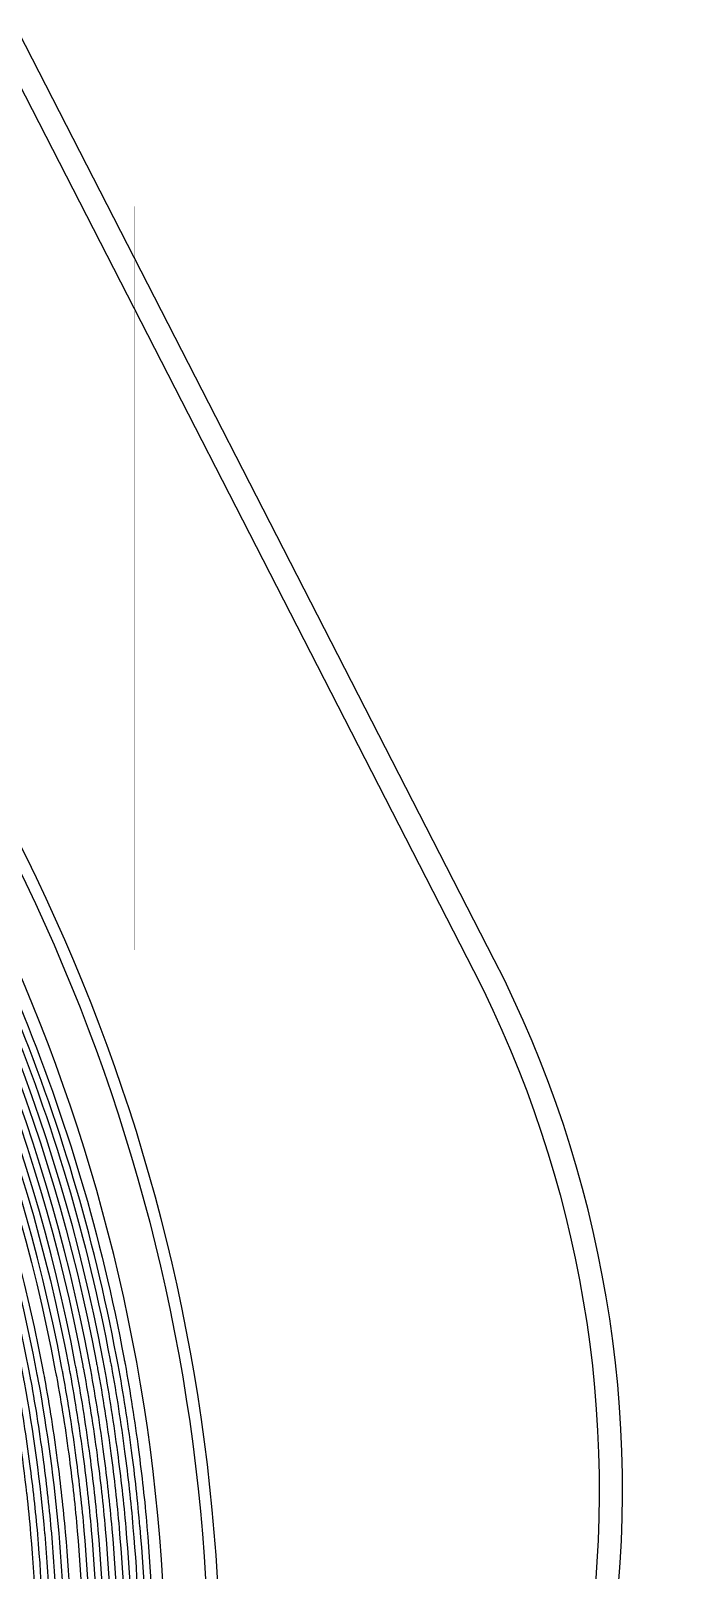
# Model space of a CAD drawing. Extents: x 150 to 463, y 50 to 272.
# Drawn here: x 199.94 to 205.48, y 87.5 to 100.74 of the extents above; entities that cross this region are included whole.
import ezdxf

# ---------------------------------------------------------------- set-up
doc = ezdxf.new("R2010")
doc.units = 0
for name, color, linetype in [('bak_bak_btr2-bcq4636', 9, 'Continuous'), ('bak_outline', 8, 'Continuous'), ('quyukuang', 6, 'Continuous')]:
    doc.layers.add(name, color=color, linetype=linetype)

msp = doc.modelspace()

# ---------------------------------------------------------------- linework, layer by layer
at = {"layer": 'bak_bak_btr2-bcq4636'}
for points in [[(205.283, 158.278), (198.163, 107.621, 0.154619), (199.189, 101.546), (203.748, 92.658, -0.154608), (204.733, 86.822), (202.62, 71.792, -0.13447), (202.607, 71.761, -0.128609), (202.613, 71.736), (202.405, 70.262, -0.098311)], [(197.742, 152.965), (191.301, 107.134, 0.134255), (191.907, 102.406, 0.056144), (192.851, 100.783), (197.347, 94.816, -0.00458), (197.499, 94.591, -0.105411), (199.763, 89.109, -0.001527), (199.764, 89.101, -0.014931), (199.765, 89.1, -0.046989), (199.766, 89.094, -0.016571), (199.904, 88.162, -0.032609), (199.905, 88.159, -0.006491), (199.939, 87.814, -0.03727), (199.939, 87.809, -0.046758), (199.928, 85.225, -0.004313), (199.905, 84.971, -0.009747), (199.905, 84.97, -0.01088), (199.904, 84.958), (198.115, 72.232, 0.19144), (198.281, 71.548, -0.165225), (198.467, 70.924, 0.020124), (198.471, 70.904, 0.083284), (198.507, 70.836)], [(197.861, 152.95), (191.42, 107.118, 0.134232), (192.018, 102.453, 0.056086), (192.947, 100.855), (197.445, 94.886, -0.004603), (197.599, 94.658, -0.104852), (199.875, 89.161, -0.003118), (199.88, 89.133, -0.019147), (199.881, 89.131, -0.004178), (199.883, 89.121, -0.018055), (199.884, 89.119, -0.022914), (200.059, 87.818, -0.029062), (200.06, 87.814, -0.046635), (200.047, 85.215, -0.004322), (200.025, 84.957, -0.011104), (200.022, 84.94), (198.265, 72.44, 0.10431), (198.311, 71.765, 0.083248), (198.385, 71.609, -0.075067), (198.535, 71.306, -0.1227), (198.541, 71.294, 0.275611), (198.708, 71.127, -2.437979), (198.569, 70.993)], [(198.9, 71.192, 0.044852), (198.682, 71.543), (198.549, 71.72, -0.198916), (198.339, 72.533), (200.084, 84.951, 0.004321), (200.107, 85.21, 0.046623), (200.12, 87.82, 0.011372), (200.052, 88.432, 0.012287), (199.943, 89.131, -0.014444), (199.942, 89.132, 0.004341), (199.94, 89.143, -0.018317), (199.939, 89.145, 0.002917), (199.934, 89.172, -0.010956), (199.934, 89.173, 0.000596), (199.928, 89.202, 0.10432), (197.648, 94.692, 0.004625), (197.493, 94.922), (192.995, 100.891, -0.05606), (192.073, 102.477, -0.134208), (191.479, 107.11), (197.92, 152.941, -0.035429)], [(198.119, 152.761), (191.698, 107.079, 0.13416), (192.277, 102.564, 0.014464), (192.475, 102.147, 0.041475), (193.172, 101.023), (197.673, 95.051, -0.004661), (197.832, 94.816, -0.104763), (200.151, 89.216, -0.00239), (200.156, 89.192, -0.004453), (200.159, 89.176, -0.013614), (200.16, 89.174, -0.018217), (200.161, 89.17, -0.012293), (200.272, 88.46, -0.011361), (200.34, 87.839, -0.013759), (200.34, 87.837, -0.046544), (200.328, 85.19, -0.004327), (200.304, 84.927, -0.010945), (200.3, 84.898), (198.591, 72.734, 0.090329), (198.614, 72.176, 0.100427), (198.736, 71.902, -0.039649), (199.164, 71.191, -0.15237)], [(198.237, 152.744), (191.817, 107.063, 0.134126), (192.387, 102.611, 0.014426), (192.582, 102.202, 0.041467), (193.269, 101.095), (197.77, 95.121, -0.004697), (197.932, 94.883, -0.104728), (200.269, 89.239, -0.002131), (200.274, 89.217, -0.00426), (200.277, 89.2, -0.031552), (200.278, 89.196, -0.02822), (200.278, 89.193, -0.012317), (200.391, 88.476, -0.011371), (200.46, 87.849, -0.024621), (200.46, 87.846, -0.010837), (200.46, 87.845, -0.046485), (200.448, 85.179, -0.004329)], [(198.356, 152.727), (191.936, 107.046, 0.134094), (192.497, 102.659, 0.01439), (192.689, 102.256, 0.04144), (193.365, 101.167), (197.868, 95.192, -0.004721), (198.031, 94.95, -0.104688), (200.387, 89.262, -0.00191), (200.391, 89.242, -0.004339), (200.395, 89.223, -0.037778), (200.396, 89.218, -0.029826), (200.396, 89.215, -0.012319), (200.51, 88.492, -0.011398), (200.58, 87.857, -0.028248), (200.58, 87.854, -0.009778), (200.58, 87.853, -0.046433), (200.567, 85.168, -0.004319)], [(198.474, 152.702), (192.055, 107.03, 0.134064), (192.608, 102.706, 0.014338), (192.796, 102.311, 0.041432), (193.461, 101.239), (197.965, 95.262, -0.004742), (198.131, 95.017, -0.104649), (200.504, 89.285, -0.001675), (200.508, 89.267, -0.004592), (200.513, 89.245, -0.012219), (200.513, 89.244), (200.515, 89.235, -0.012308), (200.629, 88.507, -0.011429), (200.7, 87.866, -0.037007), (200.7, 87.861, -0.04637), (200.687, 85.158, -0.004335)], [(198.591, 152.675), (192.173, 107.013, 0.134032), (192.718, 102.753, 0.014292), (192.903, 102.366, 0.04143), (193.557, 101.311), (198.062, 95.332, -0.004769), (198.23, 95.084, -0.104608), (200.622, 89.309, -0.00148), (200.625, 89.292, -0.004852), (200.631, 89.267, -0.014557), (200.631, 89.265), (200.633, 89.256, -0.012285), (200.747, 88.523, -0.011482), (200.819, 87.873, -0.039047), (200.819, 87.869, -0.046298), (200.806, 85.147, -0.004326)], [(200.246, 71.328, -0.015992), (199.925, 71.922, -0.025026), (199.872, 72.042, 0.017246), (199.805, 72.203, -0.030578), (199.803, 72.206, 0.030031), (199.659, 72.474, -0.02759), (199.643, 72.503, 0.052143), (199.618, 72.544), (199.529, 72.662, -0.198623), (199.268, 73.672), (200.841, 84.87, 0.004339), (200.866, 85.142, 0.046217), (200.88, 87.87, -0.026242), (200.88, 87.873, -0.017244), (200.879, 87.875, 0.011543), (200.807, 88.531, 0.012286), (200.692, 89.267), (200.677, 89.341, 0.104246), (198.28, 95.118, 0.004783), (198.111, 95.368), (193.605, 101.347, -0.05572), (192.774, 102.777, -0.134001), (192.233, 107.005), (198.65, 152.667, -0.034201)], [(198.709, 152.658), (192.292, 106.997, 0.133995), (192.829, 102.801, 0.014253), (193.01, 102.421, 0.041404), (193.654, 101.383), (198.16, 95.402, -0.004787), (198.33, 95.151, -0.10481), (200.743, 89.318, -0.005098), (200.749, 89.288, -0.021239), (200.75, 89.286), (200.751, 89.276, -0.012255), (200.866, 88.539, -0.011538), (200.939, 87.88, -0.026208), (200.939, 87.877, -0.017047), (200.939, 87.875, -0.046216), (200.926, 85.136, -0.004341)], [(200.501, 71.314), (199.725, 72.88, -0.151227), (199.518, 74.158), (200.95, 84.346, 0.198928), (197.972, 95.864), (193.515, 101.78, -0.03577), (193.001, 102.574, -0.013601), (192.996, 102.583, -0.009014), (192.885, 102.822, -0.006735), (192.883, 102.826, -0.133908), (192.352, 106.988), (192.437, 107.583, -0.001412), (192.447, 107.618), (198.77, 152.607, -0.034514)], [(199.134, 152.555), (192.804, 107.527, 0.001439), (192.794, 107.494), (192.716, 106.937, 0.133836), (193.223, 102.969, 0.008802), (193.326, 102.747, 0.035587), (193.809, 102.001), (198.266, 96.086, -0.198928), (201.314, 84.295), (199.882, 74.107, 0.151227), (200.055, 73.043), (200.97, 71.199, -0.039218)], [(201.06, 71.249), (200.675, 72.025, -0.013526), (200.675, 72.026, -0.017036), (200.673, 72.03), (200.147, 73.089, -0.151222), (199.984, 74.092), (201.417, 84.286, 0.198848), (198.348, 96.148), (193.891, 102.063, -0.035481), (193.417, 102.795, -0.008661), (193.318, 103.01, -0.133793), (192.818, 106.923), (192.895, 107.472, -0.001166), (192.903, 107.498, 0.036711), (192.912, 107.539), (198.471, 147.096)], [(198.569, 70.993, 0.098125), (198.536, 71.075, -0.165934), (198.532, 71.093, -0.040463), (198.505, 71.183, 0.100728), (198.336, 71.575, -0.083237), (198.253, 71.749, -0.104288), (198.206, 72.448), (199.965, 84.964, 0.004321), (199.988, 85.22, 0.046645), (200, 87.809, -0.029284), (200, 87.813, 0.011312), (199.933, 88.416, 0.012267), (199.825, 89.108, 0.003615), (199.823, 89.115, -0.033176), (199.822, 89.119, -0.02134), (199.822, 89.121, 0.003145), (199.816, 89.149, -0.011463), (199.816, 89.15, 0.000617), (199.81, 89.18, 0.104329), (197.549, 94.625, 0.004598), (197.396, 94.852), (192.899, 100.819, -0.056117), (191.962, 102.43, -0.13424), (191.36, 107.126)], [(191.538, 107.101, 0.134201), (192.128, 102.5, 0.056031), (193.043, 100.927), (197.542, 94.956, -0.004632), (197.698, 94.725, -0.104817), (199.993, 89.184, -0.00284), (199.998, 89.157, -0.010967), (199.998, 89.156, -0.00399), (200.001, 89.145, -0.021824), (200.001, 89.143, -0.015367), (200.002, 89.141, -0.023036), (200.18, 87.822, -0.046557), (200.167, 85.204, -0.004325), (200.144, 84.944, -0.010968), (200.141, 84.923), (198.398, 72.525, 0.198916), (198.597, 71.756), (198.73, 71.579, -0.044852), (198.954, 71.219)], [(199.019, 70.759, 0.100963), (199.077, 70.877), (199.096, 71.011, 0.152523), (199.073, 71.145, 0.039663), (198.653, 71.843, -0.100359), (198.515, 72.154, -0.090314), (198.49, 72.748), (200.204, 84.939, 0.004324), (200.227, 85.199, 0.0466), (200.239, 87.83, 0.011367), (200.171, 88.447, 0.01229), (200.061, 89.152, -0.010454), (200.06, 89.154, -0.014632), (200.06, 89.157, 0.004749), (200.057, 89.171, 0.002489), (200.052, 89.195, -0.010218), (200.051, 89.197, 0.000572), (200.046, 89.225, 0.104299), (197.748, 94.759, 0.004651), (197.59, 94.992), (193.091, 100.963, -0.041484), (192.384, 102.101, -0.014511), (192.183, 102.525, -0.134175), (191.598, 107.093)], [(200.388, 85.185, 0.046486), (200.4, 87.84, -0.024698), (200.4, 87.842, -0.01129), (200.4, 87.843, 0.011374), (200.331, 88.468, 0.012316), (200.219, 89.182, -0.027019), (200.219, 89.186, -0.023801), (200.218, 89.188, 0.004401), (200.215, 89.204, 0.00218), (200.21, 89.226, -0.012891), (200.21, 89.228, 0.000548), (200.205, 89.254, 0.104279), (197.882, 94.849, 0.004691), (197.721, 95.087), (193.221, 101.06, -0.041469), (192.528, 102.175, -0.014459), (192.332, 102.588, -0.13413), (191.758, 107.071)], [(200.507, 85.174, 0.046436), (200.52, 87.848, -0.028535), (200.52, 87.851, -0.00992), (200.52, 87.852, 0.011402), (200.45, 88.484, 0.012317), (200.337, 89.204, -0.033949), (200.337, 89.208, -0.026256), (200.336, 89.211, 0.004362), (200.332, 89.229, 0.001945), (200.328, 89.249, -0.014138), (200.328, 89.251, 0.000523), (200.323, 89.275, 0.104274), (197.981, 94.916, 0.004716), (197.819, 95.157), (193.317, 101.131, -0.041454), (192.635, 102.229, -0.01441), (192.442, 102.635, -0.134104), (191.877, 107.054)], [(199.947, 71.321, -0.049377), (199.786, 71.584, -0.01257), (199.779, 71.598, -0.035822), (199.699, 71.808, 0.009683), (199.672, 71.892, -0.001407), (199.668, 71.903, 0.059219), (199.429, 72.388, 0.017615), (199.342, 72.512, -0.031026), (199.34, 72.515, -0.030785), (199.337, 72.517, -0.198915), (199.03, 73.704), (200.603, 84.895, 0.004333), (200.627, 85.163, 0.046371), (200.64, 87.856, -0.037234), (200.64, 87.861, 0.011433), (200.569, 88.499, 0.012309), (200.456, 89.225), (200.441, 89.297, 0.10427), (198.081, 94.984, 0.004737), (197.916, 95.227), (193.413, 101.204, -0.041435), (192.742, 102.284, -0.014367), (192.553, 102.683, -0.134073), (191.995, 107.038)], [(200.023, 71.424, -0.031777), (199.844, 71.771, -0.024814), (199.8, 71.887, 0.061046), (199.552, 72.419, 0.022499), (199.445, 72.574, -0.202203), (199.149, 73.689), (200.722, 84.882, 0.004334), (200.747, 85.152, 0.046301), (200.76, 87.863, -0.039293), (200.76, 87.868, 0.011484), (200.688, 88.515, 0.012304), (200.574, 89.246), (200.559, 89.319, 0.104264), (198.18, 95.051, 0.004762), (198.013, 95.297), (193.509, 101.275, -0.041432), (192.849, 102.339, -0.014322), (192.663, 102.73, -0.134041), (192.114, 107.022)]]:
    msp.add_lwpolyline(points, format="xyb", dxfattribs=at)
at = {"layer": 'bak_outline'}
msp.add_lwpolyline([(187.55, 154.969), (180.664, 105.973, 0.207725), (182.797, 98.298), (191.945, 87.001, -0.207899), (193.009, 83.16), (191.275, 70.823, 0.411808), (191.709, 70.268), (201.211, 68.933, 0.149129), (201.787, 69.026), (201.999, 69.128, 0.252406), (202.556, 69.896), (204.932, 86.8, 0.154461), (203.926, 92.75), (199.367, 101.637, -0.154779), (198.362, 107.599), (205.482, 158.256, 0.021809)], format="xyb", dxfattribs=at)
at = {"layer": 'quyukuang', "const_width": 0.001}
msp.add_lwpolyline([(188.126, 92.834), (188.126, 99.228), (200.835, 99.228), (200.835, 92.834)], close=True, dxfattribs=at)

doc.saveas('drawing.dxf')
